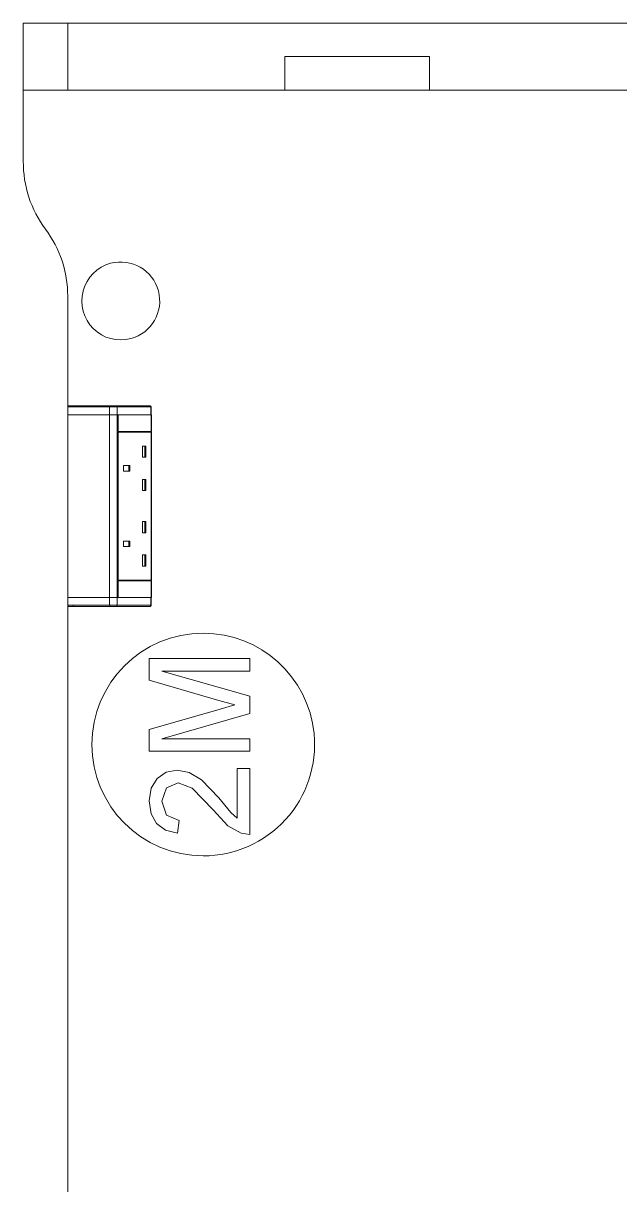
# Model space of a CAD drawing. Header units: millimetres. Extents: x 155927 to 295199, y -4084 to 97293.
# Drawn here: x 206693 to 207229, y 9940 to 10983 of the extents above; entities that cross this region are included whole.
import ezdxf

# ---------------------------------------------------------------- set-up
doc = ezdxf.new("R2010")
doc.units = ezdxf.units.MM
doc.header["$MEASUREMENT"] = 0
doc.layers.add('I-FURN', color=8, linetype='CONTINUOUS', lineweight=9)

msp = doc.modelspace()

# ---------------------------------------------------------------- linework, layer by layer
at = {"layer": 'I-FURN'}
for p, q in [((206732.8, 10982.7), (206692.8, 10982.7)), ((206692.8, 10982.7), (207492.8, 10982.7)), ((206692.8, 10922.7), (206692.8, 10982.7)), ((206692.8, 10922.7), (206692.8, 10982.7)), ((206692.8, 10982.7), (206692.8, 10858.8)), ((207492.8, 10982.7), (206692.8, 10982.7)), ((206692.8, 10982.7), (207492.8, 10982.7)), ((206692.8, 10858.8), (206692.8, 10982.7)), ((207452.8, 10982.7), (206732.8, 10982.7)), ((206732.8, 10922.7), (206732.8, 10982.7)), ((206732.8, 10922.7), (206732.8, 10982.7)), ((206927.8, 10922.7), (206927.8, 10952.7)), ((206927.8, 10952.7), (207057.8, 10952.7)), ((206927.8, 10922.7), (206927.8, 10952.7)), ((207057.8, 10952.7), (206927.8, 10952.7)), ((207057.8, 10922.7), (207057.8, 10952.7)), ((207057.8, 10952.7), (207057.8, 10922.7)), ((206927.8, 10922.7), (206692.8, 10922.7)), ((206692.8, 10922.7), (206732.8, 10922.7)), ((206732.8, 10922.7), (207265, 10922.7)), ((207057.8, 10922.7), (206927.8, 10922.7)), ((207265, 10922.7), (207057.8, 10922.7)), ((206732.8, 10737.7), (206732.8, 10638.1)), ((206732.8, 10638.1), (206732.8, 10737.7)), ((206737.8, 10639.1), (206733.8, 10639.1)), ((206733.8, 10639.1), (206770.9, 10639.1)), ((206737.8, 10639.1), (206737.8, 10638.1)), ((206776.4, 10639.1), (206737.8, 10639.1)), ((206770.9, 10639.1), (206776.4, 10639.1)), ((206776.4, 10639.1), (206806.7, 10639.1)), ((206776.4, 10639.1), (206806.7, 10639.1)), ((206732.8, 10631.1), (206732.8, 10638.1)), ((206770.3, 10638.1), (206732.8, 10638.1)), ((206732.8, 10638.1), (206732.8, 10631.1)), ((206770.3, 10631.1), (206732.8, 10631.1)), ((206732.8, 10467.1), (206732.8, 10631)), ((206732.8, 10631), (206732.8, 10467.1)), ((206732.8, 10631), (206770.3, 10631)), ((206777.2, 10638.1), (206770.3, 10638.1)), ((206770.3, 10638.1), (206770.3, 10631.1)), ((206777.2, 10631.1), (206770.3, 10631.1)), ((206770.3, 10631), (206770.3, 10467.1)), ((206770.3, 10631), (206777.2, 10631)), ((206807.5, 10638.1), (206777.2, 10638.1)), ((206777.2, 10638.1), (206777.2, 10631.1)), ((206807.5, 10631.1), (206777.2, 10631.1)), ((206777.2, 10631), (206777.2, 10467.1)), ((206777.8, 10631), (206777.2, 10631)), ((206777.8, 10616.1), (206777.8, 10631)), ((206778, 10631.1), (206778, 10616.1)), ((206807.9, 10631.1), (206778, 10631.1)), ((206807.3, 10638.9), (206807.3, 10638.9)), ((206807.7, 10638.1), (206807.5, 10638.1)), ((206807.5, 10638.1), (206807.5, 10631.1)), ((206807.7, 10631.1), (206807.5, 10631.1)), ((206807.7, 10638.1), (206807.7, 10631.1)), ((206807.7, 10638.1), (206807.7, 10631.1)), ((206807.7, 10631.1), (206807.7, 10638.1)), ((206807.7, 10631), (206807.7, 10467.1)), ((206807.9, 10616.1), (206807.9, 10631.1)), ((206777.8, 10482.6), (206777.8, 10615.6)), ((206778, 10616.1), (206807.9, 10616.1)), ((206778, 10615.6), (206778, 10482.6)), ((206807.9, 10615.6), (206778, 10615.6)), ((206807.5, 10615.6), (206807.5, 10616.1)), ((206807.9, 10482.6), (206807.9, 10615.6)), ((206802.8, 10603), (206800, 10603)), ((206800, 10603), (206800, 10593)), ((206802.1, 10603), (206802.1, 10593)), ((206802.8, 10603), (206802.8, 10593)), ((206802.8, 10593), (206800, 10593)), ((206782.8, 10580.5), (206782.8, 10585.5)), ((206782.8, 10585.5), (206788.5, 10585.5)), ((206788.5, 10580.5), (206782.8, 10580.5)), ((206787.8, 10585.5), (206787.8, 10580.5)), ((206788.5, 10585.5), (206788.5, 10580.5)), ((206802.8, 10573), (206800, 10573)), ((206800, 10573), (206800, 10563)), ((206802.1, 10573), (206802.1, 10563)), ((206802.8, 10573), (206802.8, 10563)), ((206802.8, 10563), (206800, 10563)), ((206802.8, 10535.2), (206800, 10535.2)), ((206800, 10535.2), (206800, 10525.2)), ((206802.1, 10535.2), (206802.1, 10525.2)), ((206802.8, 10535.2), (206802.8, 10525.2)), ((206802.8, 10525.2), (206800, 10525.2)), ((206788.5, 10517.7), (206782.8, 10517.7)), ((206782.8, 10517.7), (206782.8, 10512.7)), ((206787.8, 10517.7), (206787.8, 10512.7)), ((206788.5, 10517.7), (206788.5, 10512.7)), ((206788.5, 10512.7), (206782.8, 10512.7)), ((206802.8, 10505.2), (206800, 10505.2)), ((206800, 10505.2), (206800, 10495.2)), ((206802.1, 10505.2), (206802.1, 10495.2)), ((206802.8, 10505.2), (206802.8, 10495.2)), ((206802.8, 10495.2), (206800, 10495.2)), ((206807.9, 10482.6), (206778, 10482.6)), ((206807.5, 10482.1), (206807.5, 10482.6)), ((206777.8, 10467.1), (206777.8, 10482.1)), ((206778, 10482.1), (206778, 10467.1)), ((206807.9, 10482.1), (206778, 10482.1)), ((206807.9, 10467.1), (206807.9, 10482.1)), ((206770.3, 10467.1), (206732.8, 10467.1)), ((206732.8, 10460), (206732.8, 10467)), ((206732.8, 10460), (206732.8, 10467)), ((206732.8, 10467), (206770.3, 10467)), ((206777.2, 10467.1), (206770.3, 10467.1)), ((206770.3, 10460), (206770.3, 10467)), ((206770.3, 10467), (206777.2, 10467)), ((206778, 10467.1), (206775.6, 10467.1)), ((206777.2, 10467.1), (206777.8, 10467.1)), ((206777.2, 10460), (206777.2, 10467)), ((206777.2, 10467), (206807.5, 10467)), ((206778, 10467.1), (206807.9, 10467.1)), ((206807.5, 10460), (206807.5, 10467)), ((206807.5, 10467), (206807.7, 10467)), ((206807.7, 10467), (206807.7, 10460)), ((206807.7, 10467), (206807.7, 10460)), ((206807.7, 10467), (206807.7, 10460)), ((206732.8, 10460), (206732.8, 9627.7)), ((206732.8, 9627.7), (206732.8, 10460)), ((206732.8, 10460), (206770.3, 10460)), ((206733.8, 10459), (206733.8, 10459)), ((206770.9, 10459), (206733.8, 10459)), ((206733.8, 10459), (206737.8, 10459)), ((206737.8, 10460), (206737.8, 10459)), ((206737.8, 10459), (206776.4, 10459)), ((206770.3, 10460), (206777.2, 10460)), ((206776.4, 10459), (206770.9, 10459)), ((206806.7, 10459), (206776.4, 10459)), ((206806.7, 10459), (206776.4, 10459)), ((206777.2, 10460), (206807.5, 10460)), ((206807.3, 10459.2), (206807.3, 10459.3)), ((206807.5, 10460), (206807.7, 10460)), ((206896.4, 10412.3), (206806, 10412.3)), ((206806, 10412.3), (206806, 10392.8)), ((206896.4, 10401), (206896.4, 10412.3)), ((206896.4, 10378.3), (206817.3, 10401)), ((206817.3, 10401), (206896.4, 10401)), ((206806, 10392.8), (206868.6, 10374.6)), ((206896.4, 10362.9), (206896.4, 10378.3)), ((206868.6, 10374.6), (206883, 10370.6)), ((206883, 10370.6), (206869.7, 10366.9)), ((206869.7, 10366.9), (206806, 10348.4)), ((206817.3, 10340.2), (206896.4, 10362.9)), ((206806, 10348.4), (206806, 10328.9)), ((206896.4, 10340.2), (206817.3, 10340.2)), ((206896.4, 10328.9), (206896.4, 10340.2)), ((206806, 10328.9), (206896.4, 10328.9)), ((206821.3, 10310.1), (206813.2, 10304.5)), ((206831.2, 10312), (206821.3, 10310.1)), ((206841.9, 10310), (206831.2, 10312)), ((206853, 10303.3), (206841.9, 10310)), ((206885.1, 10313.4), (206885.1, 10269)), ((206896.4, 10313.4), (206885.1, 10313.4)), ((206896.4, 10254.1), (206896.4, 10313.4)), ((206807.8, 10295.7), (206806, 10284.3)), ((206813.2, 10304.5), (206807.8, 10295.7)), ((206817.3, 10284.1), (206821.5, 10296.1)), ((206821.5, 10296.1), (206831.9, 10300.7)), ((206831.9, 10300.7), (206844.7, 10295.8)), ((206844.7, 10295.8), (206863.5, 10276.3)), ((206868.5, 10287.1), (206853, 10303.3)), ((206879.3, 10274.1), (206868.5, 10287.1)), ((206806, 10284.3), (206807.6, 10272.9)), ((206821.4, 10271.5), (206817.3, 10284.1)), ((206863.5, 10276.3), (206876.6, 10262.1)), ((206885.1, 10269), (206879.3, 10274.1)), ((206807.6, 10272.9), (206812.5, 10264.1)), ((206812.5, 10264.1), (206820.5, 10258.2)), ((206832.8, 10266.8), (206821.4, 10271.5)), ((206831.4, 10255.5), (206832.8, 10266.8)), ((206820.5, 10258.2), (206831.4, 10255.5)), ((206876.6, 10262.1), (206888.6, 10255.3)), ((206888.6, 10255.3), (206896.4, 10254.1))]:
    msp.add_line(p, q, dxfattribs=at)
at = {"layer": 'I-FURN', "flags": 128}
for points in [[(206733.8, 10639.1), (206733.8, 10639.1), (206733.7, 10639.1), (206733.7, 10639.1), (206733.7, 10639.1), (206733.6, 10639.1), (206733.6, 10639.1), (206733.5, 10639.1), (206733.5, 10639.1), (206733.5, 10639.1), (206733.4, 10639.1), (206733.4, 10639), (206733.4, 10639), (206733.3, 10639), (206733.3, 10639), (206733.3, 10639), (206733.2, 10638.9), (206733.2, 10638.9), (206733.2, 10638.9), (206733.1, 10638.9), (206733.1, 10638.8), (206733.1, 10638.8), (206733.1, 10638.8), (206733, 10638.7), (206733, 10638.7), (206733, 10638.7), (206733, 10638.6), (206732.9, 10638.6), (206732.9, 10638.6), (206732.9, 10638.5), (206732.9, 10638.5), (206732.9, 10638.5), (206732.9, 10638.4), (206732.9, 10638.4), (206732.8, 10638.3), (206732.8, 10638.3), (206732.8, 10638.3), (206732.8, 10638.2), (206732.8, 10638.2), (206732.8, 10638.1), (206732.8, 10638.1)], [(206737.8, 10639.1), (206737.7, 10639.1), (206737.5, 10639.1), (206737.3, 10639.1), (206737.2, 10639.1), (206737, 10639.1), (206736.9, 10639.1), (206736.7, 10639.1), (206736.6, 10639.1), (206736.4, 10639.1), (206736.3, 10639.1), (206736.1, 10639.1), (206736, 10639.1), (206735.8, 10639.1), (206735.7, 10639.1), (206735.6, 10639.1), (206735.4, 10639.1), (206735.3, 10639.1), (206735.2, 10639.1), (206735.1, 10639.1), (206735, 10639.1), (206734.8, 10639.1), (206734.7, 10639.1), (206734.6, 10639.1), (206734.5, 10639.1), (206734.5, 10639.1), (206734.4, 10639.1), (206734.3, 10639.1), (206734.2, 10639.1), (206734.2, 10639.1), (206734.1, 10639.1), (206734, 10639.1), (206734, 10639.1), (206733.9, 10639.1), (206733.9, 10639.1), (206733.9, 10639.1), (206733.9, 10639.1), (206733.8, 10639.1), (206733.8, 10639.1), (206733.8, 10639.1)], [(206733.8, 10639.1), (206733.8, 10639.1), (206733.8, 10639.1)], [(206733.8, 10639.1), (206734.1, 10639.1), (206734.5, 10639.1), (206735.1, 10639.1), (206735.8, 10639.1), (206736.6, 10639.1), (206737.5, 10639.1), (206738.6, 10639.1), (206739.8, 10639.1), (206741.1, 10639.1), (206742.6, 10639.1), (206744.2, 10639.1), (206745.9, 10639.1), (206747.7, 10639.1), (206749.6, 10639.1), (206751.7, 10639.1), (206753.8, 10639.1), (206756.1, 10639.1), (206758.4, 10639.1), (206760.9, 10639.1), (206763.5, 10639.1), (206766.1, 10639.1), (206768.8, 10639.1), (206770.9, 10639.1)], [(206770.9, 10639.1), (206771, 10639.1), (206771.1, 10639.1), (206771.3, 10639.1), (206771.4, 10639.1), (206771.6, 10639.1), (206771.7, 10639.1), (206771.9, 10639.1), (206772, 10639.1), (206772.2, 10639.1), (206772.3, 10639.1), (206772.5, 10639.1), (206772.6, 10639.1), (206772.8, 10639.1), (206773, 10639.1), (206773.1, 10639.1), (206773.3, 10639.1), (206773.4, 10639.1), (206773.6, 10639.1), (206773.7, 10639.1), (206773.9, 10639.1), (206774.1, 10639.1), (206774.2, 10639.1), (206774.4, 10639.1), (206774.5, 10639.1), (206774.7, 10639.1), (206774.8, 10639.1), (206775, 10639.1), (206775.1, 10639.1), (206775.2, 10639.1), (206775.4, 10639.1), (206775.5, 10639.1), (206775.6, 10639.1), (206775.8, 10639.1), (206775.9, 10639.1), (206776, 10639.1), (206776.1, 10639.1), (206776.2, 10639.1), (206776.3, 10639.1), (206776.4, 10639.1)], [(206807.7, 10638.1), (206807.7, 10638.2), (206807.7, 10638.2), (206807.7, 10638.3), (206807.7, 10638.3), (206807.6, 10638.3), (206807.6, 10638.4), (206807.6, 10638.4), (206807.6, 10638.5), (206807.6, 10638.5), (206807.6, 10638.5), (206807.6, 10638.6), (206807.6, 10638.6), (206807.5, 10638.6)], [(206732.8, 10460), (206732.8, 10460), (206732.8, 10459.9), (206732.8, 10459.9), (206732.8, 10459.9), (206732.8, 10459.8), (206732.9, 10459.8), (206732.9, 10459.7), (206732.9, 10459.7), (206732.9, 10459.7), (206732.9, 10459.6), (206732.9, 10459.6), (206732.9, 10459.6), (206733, 10459.5), (206733, 10459.5), (206733, 10459.5), (206733, 10459.4), (206733, 10459.4), (206733.1, 10459.4), (206733.1, 10459.3), (206733.1, 10459.3), (206733.2, 10459.3), (206733.2, 10459.2), (206733.2, 10459.2), (206733.2, 10459.2), (206733.3, 10459.2), (206733.3, 10459.2), (206733.4, 10459.1), (206733.4, 10459.1), (206733.4, 10459.1), (206733.5, 10459.1), (206733.5, 10459.1), (206733.5, 10459.1), (206733.6, 10459), (206733.6, 10459), (206733.7, 10459), (206733.7, 10459), (206733.7, 10459), (206733.8, 10459), (206733.8, 10459), (206733.8, 10459)], [(206770.9, 10459), (206768.1, 10459), (206765.4, 10459), (206762.8, 10459), (206760.2, 10459), (206757.8, 10459), (206755.5, 10459), (206753.3, 10459), (206751.1, 10459), (206749.1, 10459), (206747.2, 10459), (206745.4, 10459), (206743.8, 10459), (206742.2, 10459), (206740.8, 10459), (206739.5, 10459), (206738.3, 10459), (206737.3, 10459), (206736.3, 10459), (206735.6, 10459), (206734.9, 10459), (206734.4, 10459), (206734, 10459), (206733.8, 10459)], [(206733.8, 10459), (206733.8, 10459), (206733.8, 10459), (206733.9, 10459), (206733.9, 10459), (206733.9, 10459), (206733.9, 10459), (206734, 10459), (206734, 10459), (206734.1, 10459), (206734.1, 10459), (206734.2, 10459), (206734.3, 10459), (206734.4, 10459), (206734.4, 10459), (206734.5, 10459), (206734.6, 10459), (206734.7, 10459), (206734.8, 10459), (206734.9, 10459), (206735, 10459), (206735.2, 10459), (206735.3, 10459), (206735.4, 10459), (206735.5, 10459), (206735.7, 10459), (206735.8, 10459), (206735.9, 10459), (206736.1, 10459), (206736.2, 10459), (206736.4, 10459), (206736.5, 10459), (206736.7, 10459), (206736.8, 10459), (206737, 10459), (206737.1, 10459), (206737.3, 10459), (206737.5, 10459), (206737.6, 10459), (206737.8, 10459), (206737.8, 10459)], [(206776.4, 10459), (206776.3, 10459), (206776.2, 10459), (206776.1, 10459), (206776, 10459), (206775.9, 10459), (206775.8, 10459), (206775.6, 10459), (206775.5, 10459), (206775.4, 10459), (206775.2, 10459), (206775.1, 10459), (206775, 10459), (206774.8, 10459), (206774.7, 10459), (206774.5, 10459), (206774.4, 10459), (206774.2, 10459), (206774.1, 10459), (206773.9, 10459), (206773.7, 10459), (206773.6, 10459), (206773.4, 10459), (206773.3, 10459), (206773.1, 10459), (206773, 10459), (206772.8, 10459), (206772.6, 10459), (206772.5, 10459), (206772.3, 10459), (206772.2, 10459), (206772, 10459), (206771.9, 10459), (206771.7, 10459), (206771.6, 10459), (206771.4, 10459), (206771.3, 10459), (206771.1, 10459), (206771, 10459), (206770.9, 10459)], [(206807.5, 10459.5), (206807.6, 10459.5), (206807.6, 10459.6), (206807.6, 10459.6), (206807.6, 10459.7), (206807.6, 10459.7), (206807.6, 10459.7), (206807.6, 10459.8), (206807.6, 10459.8), (206807.7, 10459.8), (206807.7, 10459.9), (206807.7, 10459.9), (206807.7, 10460), (206807.7, 10460), (206807.7, 10460)]]:
    msp.add_lwpolyline(points, dxfattribs=at)
at = {"layer": 'I-FURN'}
for centre, radius, start, end in [((206792.9, 10857.7), 100, 179.3744, 216.8699), ((206792.9, 10857.7), 100, 179.3744, 216.8699), ((206632.8, 10737.7), 100, 0, 36.8699), ((206632.8, 10737.7), 100, 0, 36.8699), ((206780.4, 10733.3), 35, 105, 165), ((206780.4, 10733.3), 35, 285, 105), ((206780.4, 10733.3), 35, 165.2996, 285), ((206854.5, 10335), 100, 90, 270), ((206854.5, 10335), 100, 5.6547, 90), ((206854.5, 10335), 100, 270, 5.4446)]:
    msp.add_arc(centre, radius, start, end, dxfattribs=at)
at = {"layer": 'I-FURN', "extrusion": (0, 0, -1)}
for centre, major_axis, ratio, start_param, end_param in [((206733.8, 10638.1), (0, -1), 0.998113, 1.570796, 3.141593), ((206770.9, 10638.1), (0, -1), 0.56467, 1.570796, 3.141593), ((206776.4, 10638.1), (0, -1), 0.819152, 3.141593, 4.712389), ((206806.7, 10638.1), (0, 1), 0.819152, 0, 1.570796), ((206733.8, 10460), (0, -1), 0.998113, 0, 1.570796), ((206770.9, 10460), (0, -1), 0.56467, 0, 1.570796), ((206776.4, 10460), (0, -1), 0.819152, 4.712389, 6.283185), ((206806.7, 10460), (0, -1), 0.819152, 4.712389, 6.283185)]:
    msp.add_ellipse(centre, major_axis=major_axis, ratio=ratio, start_param=start_param, end_param=end_param, dxfattribs=at)

doc.saveas('drawing.dxf')
